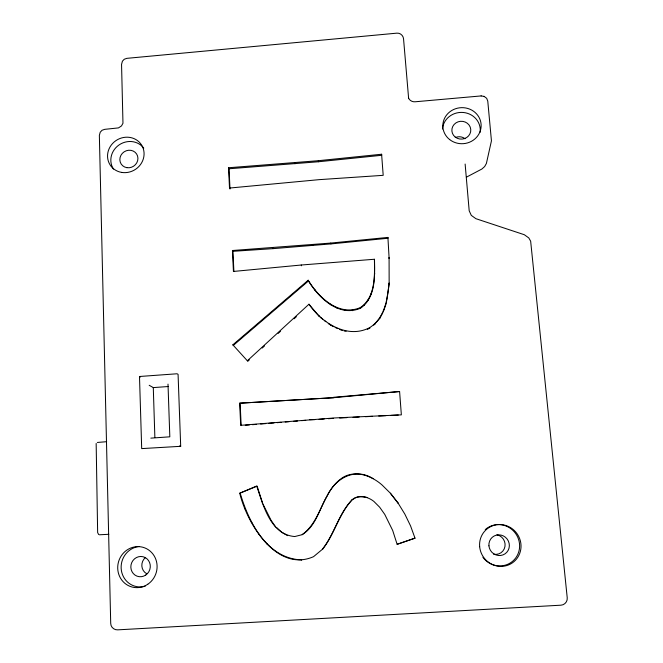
<?xml version="1.0" encoding="UTF-8"?>
<svg xmlns="http://www.w3.org/2000/svg" width="663" height="663" viewBox="0 0 663 663"><rect width="100%" height="100%" fill="white"/><g stroke="black" fill="none" stroke-linecap="round" stroke-linejoin="round"><path stroke-width="0.99" d="M465.128 164.043L469.189 210.776L471.294 215.376L475.885 218.682L524.309 234.719L528.801 237.934L530.657 241.199L567.23 597.819C567.669 601.498 564.669 605.029 560.956 605.186L117.683 629.85C114.061 630.115 110.704 627.09 110.713 623.419L99.359 135.434L100.196 132.26L102.061 130.255L104.696 129.343L118.47 127.901L121.495 125.92L122.97 123.252L121.553 64.427L122.398 61.228L124.238 59.256L126.848 58.344L396.905 33.15C400.261 32.81 403.336 35.578 403.552 38.91L408.623 98.389L408.425 97.834C409.444 100.453 412.278 102.019 415.038 101.787L481.214 95.92M249.321 359.876L247.805 361.269L232.854 344.826L308.196 280.234C318.571 297.314 338.652 316.74 360.282 307.624C375.639 297.181 374.719 275.709 374.404 259.258L301.234 265.018L233.434 271.449L232.448 250.515L330.754 243.081L387.913 237.412L387.963 238.257L330.97 243.901L273.015 248.642L232.945 251.31L232.448 250.515M308.196 280.234L308.477 280.955C318.82 297.977 338.843 317.362 360.415 308.27C375.73 297.853 374.81 276.438 374.496 260.037L374.404 259.258M386.38 302.469L389.148 283.731L389.082 257.609L389.123 258.388L387.913 237.412M383.736 310.665L386.231 303.455M247.34 360.78L308.975 304.218C321.787 322.856 347.437 339.464 369.813 327.563C384.639 318.066 387.606 299.112 389.098 283.01L389.148 283.731M96.16 443.448L97.643 532.555L98.63 534.494M373.095 478.57L373.194 478.719C355.302 467.133 335.296 478.156 327.19 495.932C319.309 508.886 315.903 526.347 302.195 534.627C322.102 520.339 322.152 490.222 343.608 477.004C356.404 469.959 371.844 475.993 382.029 484.96L390.383 493.214L398.057 503.076L390.383 493.214M352.086 499.728L352.244 499.811C338.876 513.808 334.699 533.864 322.765 548.997L322.516 549.055C334.483 533.881 338.669 513.759 352.086 499.728C358.492 494.333 367.783 496.562 373.833 501.377L379.65 507.195L384.764 514.413L392.687 530.466L397.129 544.323L415.005 538.157L397.154 544.273M373.725 325.168L379.758 318.422L382.965 312.422M262.216 348.042L264.496 345.953M278.153 333.414L280.424 331.326M294.082 318.795L296.361 316.707M308.477 280.955L233.359 345.365L232.854 344.826M322.765 548.997L313.558 556.663C277.283 572.766 247.191 524.4 239.741 493.222L256.697 486.02C263.203 505.107 270.421 534.643 294.778 536.541L302.502 534.602M353.006 499.355C357.017 495.849 362.934 496.537 367.261 497.507M466.429 177.154L481.877 169.032L484.67 166.537L486.402 163.429L491.44 140.846L487.769 101.099L486.675 98.306L484.073 96.367M367.302 329.337L369.921 328.152M239.741 493.222L257.136 486.153L262.772 503.689L262.341 503.615M301.383 559.986L301.698 559.887C267.264 558.826 248.716 522.303 240.238 493.33M97.328 442.453L106.66 441.699M150.833 438.135L169.819 436.818L168.004 384.117M266.576 543.776L266.998 543.735M318.323 160.703L381.606 154.239L383.197 175.33L319.094 179.656L229.497 188.052L228.544 167.747L318.323 160.703L318.571 161.747L381.681 155.299L381.606 154.239M333.448 397.311L399.598 391.526L401.355 414.864L334.309 417.963L240.694 425.315L239.65 403.195L333.663 397.701L399.598 391.526M228.544 167.747L229.042 168.767L318.571 161.747M245.277 425.281L249.371 424.942M252.446 424.693L256.54 424.353M260.642 424.022L265.764 423.599M268.838 423.35L273.96 422.928M277.035 422.679L281.129 422.339M285.223 422.008L289.325 421.668M293.419 421.328L297.521 420.997M301.615 420.657L305.718 420.325M139.495 376.493L177.046 373.775L178.074 374.322L180.692 446.315L141.691 448.602L139.495 376.493L140.498 377.032M149.192 385.286L153.286 387.598L168.526 386.504M239.65 403.195L333.663 397.701M314.958 419.638L309.53 419.671M319.077 419.356L324.224 418.999M328.342 418.718L333.489 418.361M287.626 535.654L281.742 532.314L276.786 527.69M108.815 534.303L99.326 534.784M339.663 418.03L346.857 417.657M353.031 417.342L359.197 417.027M365.371 416.712L372.565 416.339M378.739 416.024L385.932 415.651M391.071 415.394L398.272 415.021M258.62 534.221L259.067 534.204M275.684 527.027L271.018 520.206L263.228 504.609M481.098 95.92L484.239 96.417M251.368 522.568L251.832 522.585M344.155 331.036L346.127 331.21M245.012 508.886L245.492 508.944M180.692 446.315L179.656 445.892M328.243 323.585L333.34 326.668M335.13 327.439L337.807 328.608M339.597 329.387L342.282 330.555M320.179 317.212L322.599 319.118M324.207 320.395L325.823 321.671M398.032 503.002L404.853 514.132L410.579 525.95L415.005 538.157M272.634 247.838L273.015 248.642M308.975 304.218L319.375 316.574L319.118 315.953M301.234 265.018L301.532 265.78M314.768 289.524L315.024 290.22M330.439 324.903L330.663 325.5M324.356 299.668L324.588 300.331M330.249 304.085L330.472 304.74M312.505 244.539L312.77 245.36M336.862 307.557L337.061 308.196M294.695 162.725L295.01 163.761M344.163 309.671L344.346 310.309M330.754 243.081L330.97 243.901M352.144 310.052L352.302 310.682M360.282 307.624L360.415 308.27M364.352 304.582L364.468 305.229M368.064 299.908L368.18 300.579M375.159 323.37L375.241 323.967M371.189 293.328L371.288 294.007M373.451 284.535L373.542 285.247M379.684 317.809L379.758 318.422M374.603 273.264L374.694 274.01M383.363 310.93L383.429 311.569M229.042 168.767L230.003 189.013M232.945 251.31L233.882 271.192M240.139 403.56L241.175 425.613M153.286 387.598L154.869 437.423M496.952 534.784A10.028 9.696 53.6 0 1 504.966 546.494A10.028 9.696 53.6 0 1 493.62 554.21M146.747 573.76A9.763 9.315 -73.5 0 1 145.578 557.434M456.094 137.274A9.108 8.602 -2.7 0 1 465.053 138.733M442.453 129.02A18.945 17.843 -3 0 1 463.197 112.47A18.945 17.843 -3 0 1 480.145 132.285M113.472 169.098A18.415 17.205 -32.2 0 1 119.033 144.957A18.415 17.205 -32.2 0 1 143.755 148.164M145.205 586.225A20.354 19.384 -72.9 0 1 121.379 570.462A20.354 19.384 -72.9 0 1 138.981 546.511M497.242 524.615A20.926 20.221 53.3 0 1 517.919 554.135A20.926 20.221 53.3 0 1 482.913 557.301M485.258 529.604A20.926 20.221 53.3 0 1 496.363 524.682M488.929 545.806A10.467 10.111 53.3 0 0 505.04 553.829A10.467 10.111 53.3 0 0 503.408 535.953A10.467 10.111 53.3 0 0 488.929 545.806M145.703 575.078A10.177 9.688 -72.9 0 0 145.172 557.55A10.177 9.688 -72.9 0 0 130.843 567.205A10.177 9.688 -72.9 0 0 145.703 575.078M126.807 167.656A9.207 8.602 -32.2 0 0 137.548 155.971A9.207 8.602 -32.2 0 0 122.307 153.385A9.207 8.602 -32.2 0 0 126.807 167.656M455.232 137.067A9.473 8.926 -3 0 0 470.647 131.697A9.473 8.926 -3 0 0 458.083 121.835A9.473 8.926 -3 0 0 455.232 137.067M121.619 172.405A18.622 17.379 -32.2 0 0 143.307 148.752A18.622 17.379 -32.2 0 0 112.495 143.598A18.622 17.379 -32.2 0 0 121.619 172.405M449.688 139.595A19.161 18.034 -3.1 0 0 480.857 128.68A19.161 18.034 -3.1 0 0 455.406 108.79A19.161 18.034 -3.1 0 0 449.688 139.595M479.664 546.71A21.191 20.47 53.2 0 0 512.292 562.937A21.191 20.47 53.2 0 0 508.96 526.745A21.191 20.47 53.2 0 0 479.664 546.71M147.791 584.252A20.603 19.608 -72.8 0 0 146.697 548.773A20.603 19.608 -72.8 0 0 117.716 568.365A20.603 19.608 -72.8 0 0 147.791 584.252"/></g></svg>
